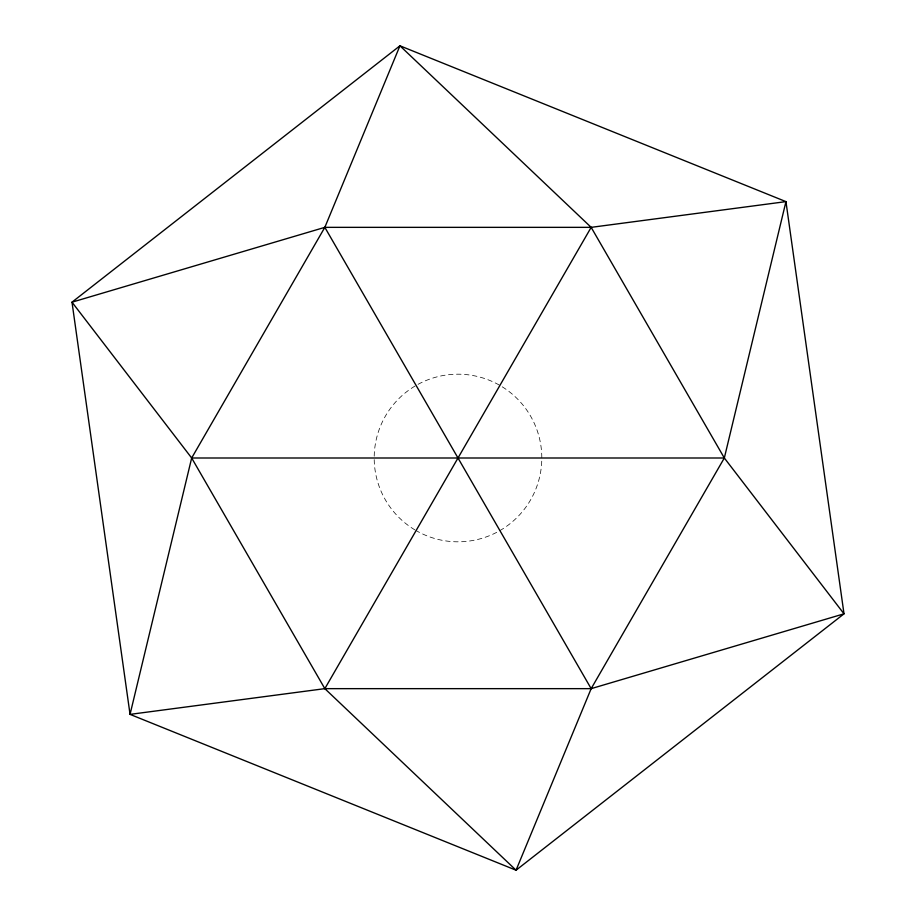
<?xml version="1.0" encoding="UTF-8"?>
<svg xmlns="http://www.w3.org/2000/svg" width="916" height="916" viewBox="0 0 916 916"><rect width="100%" height="100%" fill="white"/><g stroke="black" fill="none" stroke-linecap="round" stroke-linejoin="round"><path stroke-width="0.69" stroke-dasharray="4.58 3.44" d="M414.925 529.895A83.803 83.803 0 0 1 416.883 384.972A83.803 83.803 0 0 1 541.803 458.458A83.803 83.803 0 0 1 416.093 530.582"/><path stroke-width="1.37" d="M191.673 458L130.049 714.377L516.052 870.2L844.002 613.823L785.951 201.623L399.949 45.8L71.998 302.177L130.049 714.377L324.837 688.649L591.163 688.649L844.002 613.823L724.327 458L591.163 227.351L399.949 45.8L324.837 227.351L191.673 458L324.837 688.649L516.052 870.2L591.163 688.649L724.327 458L785.951 201.623L591.163 227.351L324.837 227.351L71.998 302.177L191.673 458L724.327 458M324.837 688.649L591.163 227.351M324.837 227.351L591.163 688.649"/></g></svg>
